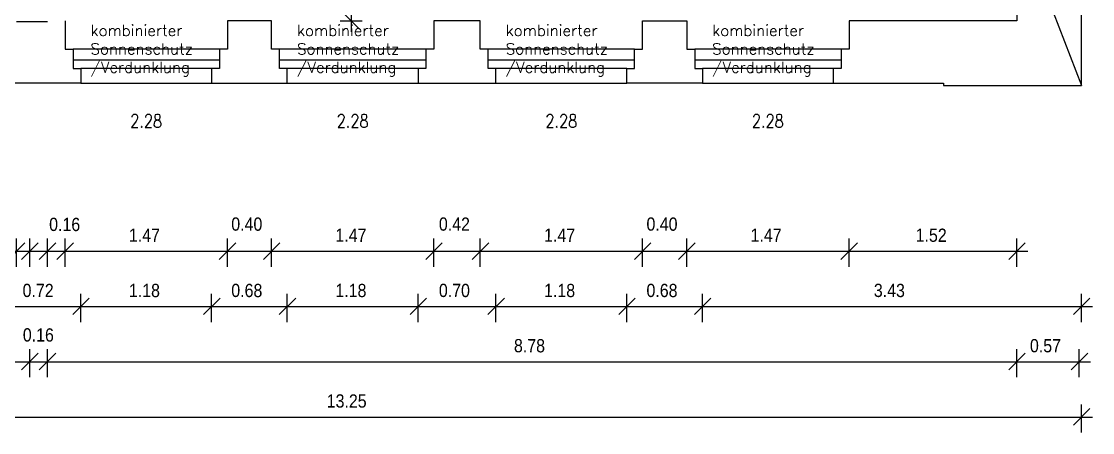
# Model space of a CAD drawing. Header units: metres. Extents: x -364 to -248, y 1030 to 1089.
# Drawn here: x -356.79 to -347.09, y 1048.3 to 1052.03 of the extents above; entities that cross this region are included whole.
import ezdxf
from ezdxf.enums import TextEntityAlignment as Align

# ---------------------------------------------------------------- set-up
doc = ezdxf.new("R2010")
doc.units = ezdxf.units.M
doc.header["$LTSCALE"] = 0.03
doc.linetypes.add('DOT', pattern=[0])
doc.layers.get('0').update_dxf_attribs({"linetype": 'CONTINUOUS'})
doc.layers.get('Defpoints').update_dxf_attribs({"linetype": 'CONTINUOUS'})
for name, color, linetype in [('A_ansicht', 9, 'CONTINUOUS'), ('A_Bemaßung', 2, 'CONTINUOUS'), ('A_EINFÜGEPUNKT', 2, 'CONTINUOUS'), ('A_fenster', 7, 'CONTINUOUS'), ('A_höhen', 3, 'CONTINUOUS'), ('A_text', 5, 'CONTINUOUS'), ('A_wände', 6, 'CONTINUOUS'), ('CKMA0002', 2, 'CONTINUOUS')]:
    doc.layers.add(name, color=color, linetype=linetype)
doc.styles.add('BOLDSIMP_FNT', font='TXT', dxfattribs={"height": 1})
doc.styles.add('SIMPLEX', font='simplex.shx', dxfattribs={"height": 0.1})
doc.dimstyles.get("Standard").update_dxf_attribs({"dimtxt": 0.1, "dimasz": 0.1, "dimexe": 0.1, "dimexo": 0, "dimgap": 0.1, "dimtad": 1, "dimdec": 4, "dimrnd": 0.0025, "dimzin": 0, "dimdsep": 46, "dimtxsty": 'SIMPLEX', "dimblk": 'DIMCROSS', "dimblk1": 'DIMCROSS', "dimblk2": 'DIMCROSS', "dimsah": 1, "dimcen": 2.5, "dimdle": 0.05, "dimclrd": 1, "dimclre": 1, "dimclrt": 6, "dimadec": 0, "dimazin": 0, "dimtfac": 1, "dimtdec": 4, "dimtmove": 2, "dimatfit": 3, "dimfxl": 1, "dimtvp": 1, "dimtolj": 1, "dimtzin": 0, "dimarcsym": 0})

# ---------------------------------------------------------------- blocks, each defined once
blk = doc.blocks.new('SLASH1')
at = {"layer": 'A_Bemaßung', "color": 2, "linetype": 'Continuous'}
for p, q in [((0, -0.14068), (0, 0.11466)), ((0.07663, 0.07663), (-0.07319, -0.07319))]:
    blk.add_line(p, q, dxfattribs=at)
blk = doc.blocks.new('DIMCROSS')
at = {"color": 0, "linetype": 'ByBlock'}
blk.add_line((-1, 0), (1, 0), dxfattribs=at)
at = {"linetype": 'ByBlock'}
blk.add_line((-0.707107, -0.707107), (0.707107, 0.707107), dxfattribs=at)
blk = doc.blocks.new('*D99')
at = {"layer": 'CKMA0002', "color": 1, "linetype": 'Continuous', "lineweight": -2}
for p, q in [((-353.8513, 1052.87), (-353.7013, 1052.87)), ((-353.8013, 1052.1302), (-353.8013, 1052.77)), ((-353.9013, 1052.0302), (-353.7013, 1052.0302))]:
    blk.add_line(p, q, dxfattribs=at)
at = {"layer": 'Defpoints', "color": 0, "linetype": 'Continuous'}
for p in [(-355.6207, 1052.87), (-353.8013, 1052.87), (-355.6707, 1052.0302)]:
    blk.add_point(p, dxfattribs=at)
at = {"layer": 'CKMA0002', "color": 1, "linetype": 'Continuous', "lineweight": -2, "xscale": 0.1, "yscale": 0.1, "zscale": 0.1}
for p, rotation in [((-353.8013, 1052.87), 90), ((-353.8013, 1052.0302), 270)]:
    blk.add_blockref('DIMCROSS', p, dxfattribs=dict(at, rotation=rotation))
at = {"layer": 'CKMA0002', "color": 3, "linetype": 'Continuous', "insert": (-353.9513, 1052.4501), "char_height": 0.1, "attachment_point": 5, "rotation": 90, "style": 'SIMPLEX'}
blk.add_mtext('\\A1;84{\\A1\\H0.7x\\S;}', dxfattribs=at)

msp = doc.modelspace()

# ---------------------------------------------------------------- linework, layer by layer
at = {"layer": 'A_ansicht', "color": 9, "linetype": 'Continuous'}
for p, q in [((-354.99561, 1051.77523), (-356.32052, 1051.77523)), ((-353.12571, 1051.77524), (-354.45064, 1051.77524)), ((-351.23583, 1051.77523), (-352.56073, 1051.77523)), ((-349.36596, 1051.77523), (-350.69087, 1051.77524)), ((-356.25052, 1051.46523), (-355.06561, 1051.46522)), ((-354.38066, 1051.46522), (-353.1957, 1051.46521)), ((-352.49076, 1051.46521), (-351.30581, 1051.46521)), ((-350.62087, 1051.46522), (-349.43596, 1051.46521))]:
    msp.add_line(p, q, dxfattribs=at)
at = {"layer": 'A_Bemaßung', "linetype": 'Continuous'}
for p, q in [((-359.94281, 1049.94521), (-356.613, 1049.94522)), ((-356.65303, 1049.9452), (-347.67356, 1049.94521)), ((-360.54279, 1049.4452), (-347.0878, 1049.4452)), ((-360.5228, 1048.94521), (-347.10779, 1048.9452)), ((-360.54279, 1048.44521), (-347.08781, 1048.44522))]:
    msp.add_line(p, q, dxfattribs=at)
at = {"layer": 'A_EINFÜGEPUNKT', "color": 1}
msp.add_line((-360.44279, 1085.64022), (-347.1878, 1051.44521), dxfattribs=at)
at = {"layer": 'A_fenster', "linetype": 'Continuous'}
for p, q in [((-354.9956, 1051.67525), (-356.32052, 1051.67525)), ((-355.0656, 1051.60025), (-356.25054, 1051.60025)), ((-353.12573, 1051.67525), (-354.45064, 1051.67525)), ((-353.19571, 1051.60025), (-354.38065, 1051.60024)), ((-351.23584, 1051.67525), (-352.56074, 1051.67525)), ((-351.30582, 1051.60024), (-352.49076, 1051.60024)), ((-349.36595, 1051.67526), (-350.69089, 1051.67526)), ((-349.43595, 1051.60024), (-350.62088, 1051.60024))]:
    msp.add_line(p, q, dxfattribs=at)
at = {"layer": 'A_wände', "linetype": 'Continuous'}
for p, q in [((-356.83298, 1052.0252), (-356.55302, 1052.02521)), ((-356.39302, 1052.03021), (-356.39302, 1051.77524)), ((-356.39302, 1051.77524), (-356.32052, 1051.77524)), ((-356.32052, 1051.77524), (-356.32053, 1051.60025)), ((-356.32053, 1051.60025), (-356.25053, 1051.60025)), ((-356.25053, 1051.60025), (-356.25052, 1051.46523)), ((-356.25052, 1051.46523), (-356.97548, 1051.46523))]:
    msp.add_line(p, q, dxfattribs=at)
for points in [[(-348.431, 1058.33986), (-348.431, 1058.10984), (-347.77354, 1058.10985), (-347.77354, 1056.06497), (-347.65857, 1056.06497), (-347.65855, 1054.1051), (-347.77354, 1054.1051), (-347.77355, 1052.03022), (-349.29345, 1052.03022), (-349.29345, 1051.77524), (-349.36596, 1051.77524), (-349.36596, 1051.60025), (-349.43595, 1051.60024), (-349.43596, 1051.46522), (-348.43779, 1051.46522), (-348.4378, 1051.44522), (-347.1878, 1051.44521), (-347.1878, 1052.69522), (-347.20779, 1052.69522), (-347.20779, 1060.11725)], [(-354.52313, 1051.77523), (-354.52313, 1052.03022), (-354.92311, 1052.03022), (-354.92313, 1051.77524), (-354.99561, 1051.77524), (-354.9956, 1051.60025), (-355.06561, 1051.60025), (-355.06561, 1051.46523), (-354.38065, 1051.46523), (-354.38065, 1051.60025), (-354.45064, 1051.60024), (-354.45064, 1051.77524), (-354.52313, 1051.77523)], [(-352.63324, 1051.77523), (-352.63324, 1052.03022), (-353.05322, 1052.03021), (-353.05322, 1051.77524), (-353.12572, 1051.77524), (-353.12572, 1051.60025), (-353.19571, 1051.60025), (-353.19571, 1051.46523), (-352.49077, 1051.46522), (-352.49076, 1051.60025), (-352.56074, 1051.60025), (-352.56074, 1051.77524), (-352.63324, 1051.77523)], [(-351.16334, 1051.77524), (-351.16334, 1052.03022), (-350.76335, 1052.03022), (-350.76336, 1051.77524), (-350.69087, 1051.77525), (-350.69087, 1051.60025), (-350.62088, 1051.60025), (-350.62087, 1051.46523), (-351.30582, 1051.46522), (-351.30582, 1051.60024), (-351.23583, 1051.60025), (-351.23583, 1051.77524), (-351.16334, 1051.77524)]]:
    msp.add_lwpolyline(points, dxfattribs=at)

# ---------------------------------------------------------------- block references
at = {"layer": 'A_Bemaßung', "color": 7, "yscale": 0.999999}
for p in [(-356.83298, 1049.94521), (-356.71301, 1049.9452), (-356.55301, 1049.9452), (-356.39303, 1049.9452), (-354.92311, 1049.94521), (-354.52314, 1049.9452), (-353.05322, 1049.9452), (-352.63324, 1049.9452), (-351.16334, 1049.94521), (-350.76335, 1049.9452), (-349.29345, 1049.94521), (-347.77354, 1049.94521), (-356.25052, 1049.44521), (-355.06561, 1049.4452), (-354.38065, 1049.44521), (-353.19571, 1049.44521), (-352.49077, 1049.44521), (-351.30581, 1049.44521), (-350.62088, 1049.44521), (-347.18781, 1049.44521), (-356.71299, 1048.9452), (-356.55302, 1048.94521), (-347.77356, 1048.9452), (-347.2078, 1048.94521), (-347.1878, 1048.44521)]:
    msp.add_blockref('SLASH1', p, dxfattribs=at)

# ---------------------------------------------------------------- texts
at = {"layer": 'A_Bemaßung', "color": 7, "linetype": 'DOT', "style": 'BOLDSIMP_FNT', "width": 0.9}
for s, p in [('0.16', (-356.53715, 1050.09273)), ('0.40', (-354.88768, 1050.09577)), ('0.42', (-353.0078, 1050.09577)), ('0.40', (-351.12791, 1050.09576)), ('1.47', (-355.81491, 1049.99521)), ('1.47', (-353.94502, 1049.99521)), ('1.47', (-352.05513, 1049.99521)), ('1.47', (-350.18525, 1049.99521)), ('1.52', (-348.69035, 1049.9952)), ('0.72', (-356.77757, 1049.4952)), ('1.18', (-355.81491, 1049.4952)), ('0.68', (-354.88769, 1049.49521)), ('1.18', (-353.94503, 1049.4952)), ('0.70', (-353.00782, 1049.49521)), ('1.18', (-352.05514, 1049.4952)), ('0.68', (-351.12791, 1049.49521)), ('3.43', (-349.0689, 1049.4952)), ('0.16', (-356.77547, 1049.09273)), ('8.78', (-352.32785, 1048.99521)), ('0.57', (-347.65523, 1048.9952)), ('13.25', (-354.02357, 1048.4952))]:
    msp.add_text(s, height=0.12, rotation=359.8, dxfattribs=at).set_placement(p, align=Align.BOTTOM_LEFT)
at = {"layer": 'A_höhen', "linetype": 'Continuous', "style": 'SIMPLEX', "width": 0.8}
for p in [(-355.65806, 1051.12528), (-353.7882, 1051.12528), (-351.8983, 1051.12527), (-350.02842, 1051.12527)]:
    msp.add_text('2.28', height=0.12, rotation=359.5, dxfattribs=at).set_placement(p, align=Align.MIDDLE_CENTER)
at = {"layer": 'A_text', "linetype": 'Continuous', "char_height": 0.1, "width": 1, "attachment_point": 1, "style": 'SIMPLEX'}
for insert in [(-356.16209, 1051.99344), (-354.2922, 1051.99345), (-352.40231, 1051.99346), (-350.53242, 1051.99345)]:
    msp.add_mtext('kombinierter\\PSonnenschutz\\P/Verdunklung', dxfattribs=dict(at, insert=insert))

# ---------------------------------------------------------------- dimensions: what is measured, and where the dimension line sits
at = {"layer": 'CKMA0002', "color": 10, "linetype": 'Continuous'}
dim = msp.add_linear_dim(base=(-353.80126, 1052.87004), p1=(-355.67073, 1052.03022), p2=(-355.62073, 1052.87004), angle=90, text='84{\\A1\\H0.7x\\S;}', dimstyle='Standard', override={"dimexo": 1.76947, "dimclrt": 3, "dimtix": 1}, dxfattribs=at)
dim.commit()
dim.dimension.update_dxf_attribs({"geometry": '*D99', "text_midpoint": (-353.95126, 1052.45013)})

doc.saveas('drawing.dxf')
